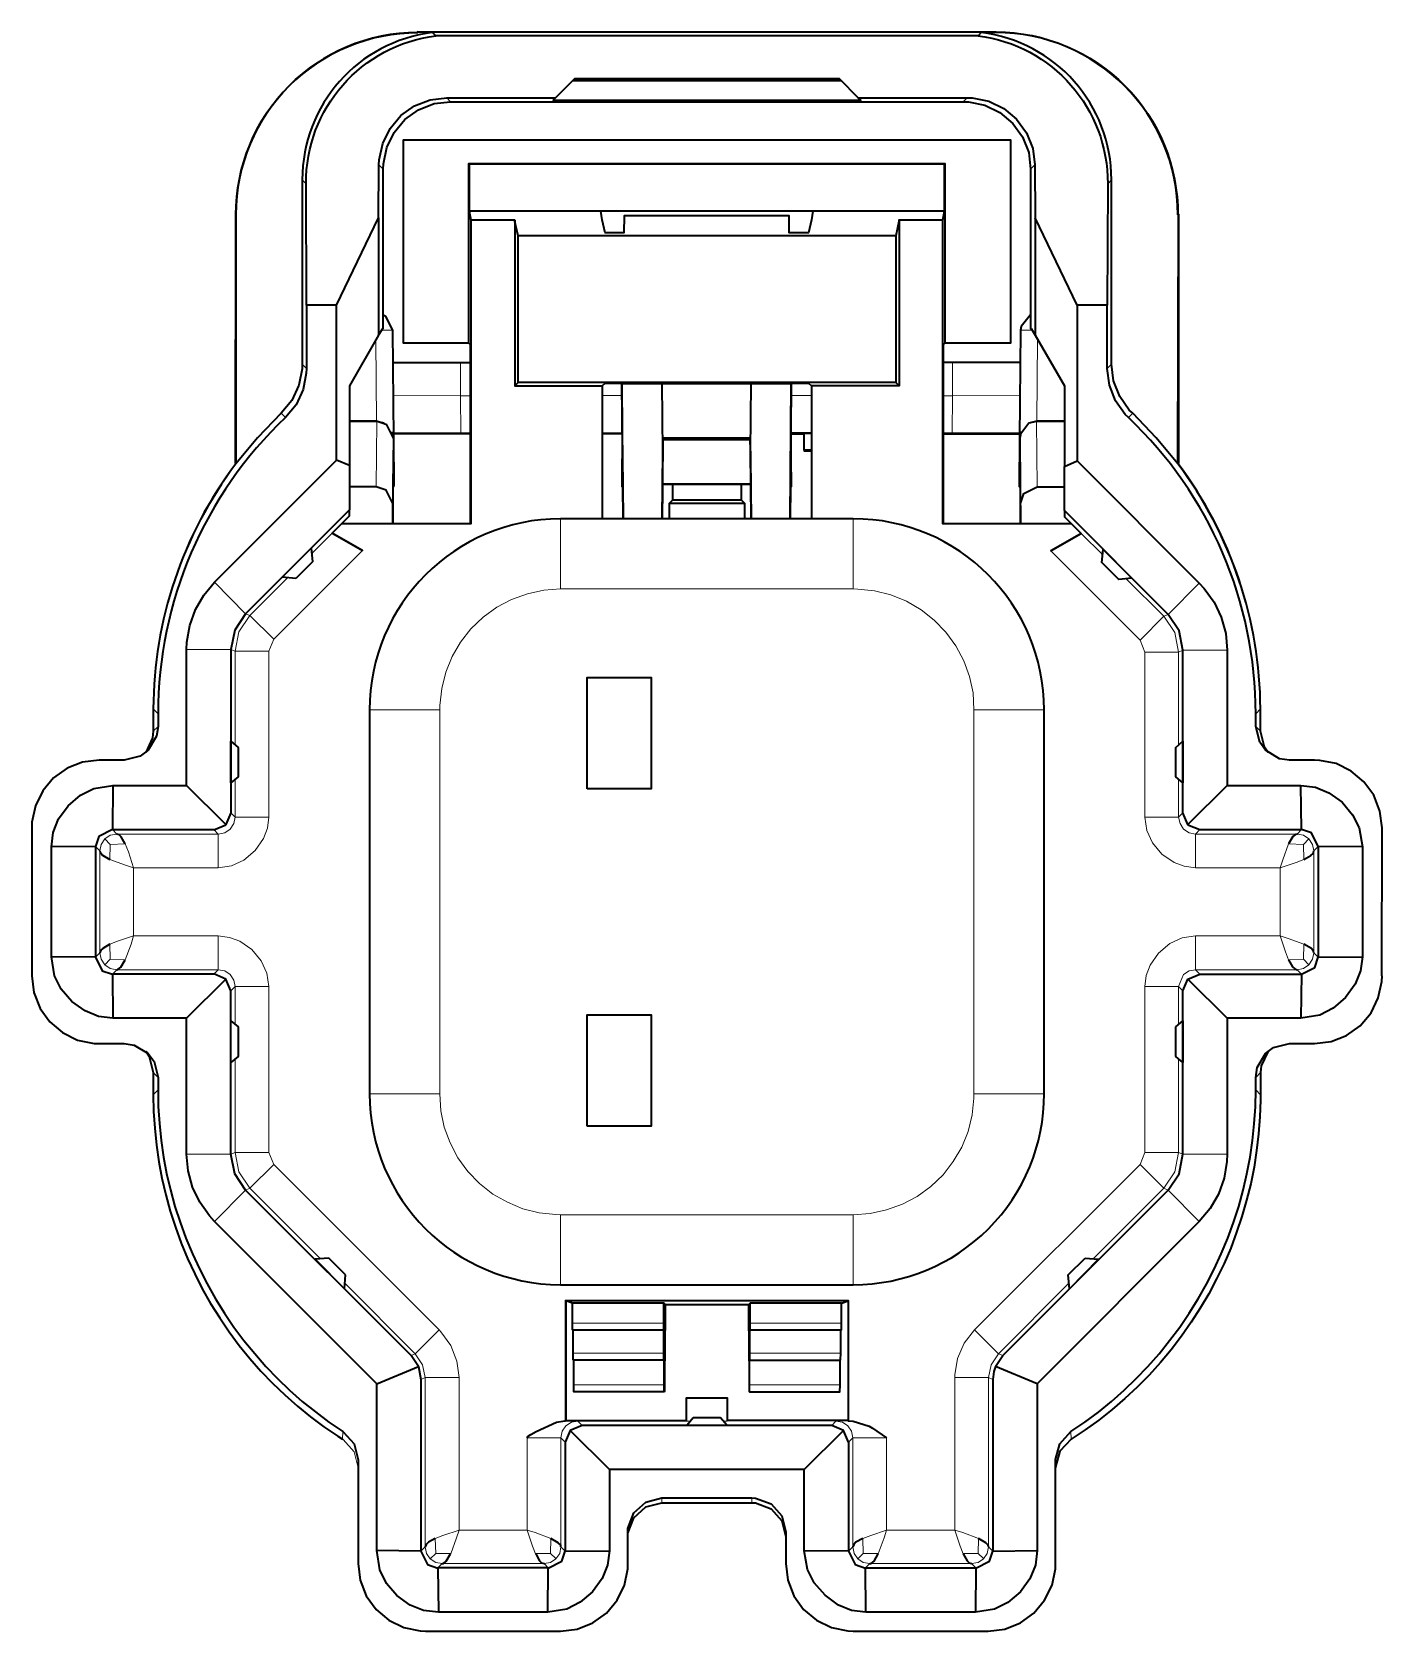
# Model space of a CAD drawing. Header units: millimetres. Extents: x 0 to 174, y 0 to 33.
# Drawn here: x 32.162 to 32.95, y 3.799 to 4.732 of the extents above; entities that cross this region are included whole.
import ezdxf

# ---------------------------------------------------------------- set-up
doc = ezdxf.new("R2010")
doc.units = ezdxf.units.MM
doc.layers.add('PDF2_형상', color=157, linetype='Continuous', true_color=0x405f80)

msp = doc.modelspace()

# ---------------------------------------------------------------- linework, layer by layer
at = {"layer": 'PDF2_형상', "color": 7, "lineweight": 35}
for points in [[(32.39542, 4.73194, 0.378762), (32.31931, 4.64597), (32.31931, 4.53833), (32.31917, 4.53569), (32.31736, 4.52611), (32.3132, 4.51722), (32.30695, 4.50972), (32.2932, 4.49542), (32.28055, 4.48014), (32.28028, 4.48042), (32.28055, 4.62556), (32.28055, 4.48014, 0.162138), (32.23236, 4.33722), (32.23236, 4.32417), (32.23194, 4.32042), (32.22792, 4.31181)], [(32.83042, 4.62556, 0.413662), (32.72417, 4.73194), (32.71556, 4.73194), (32.71375, 4.73), (32.39736, 4.73), (32.39542, 4.73194), (32.38653, 4.73222), (32.72444, 4.73222, -0.414531), (32.83042, 4.62556)], [(32.88306, 4.31181), (32.88097, 4.315), (32.87861, 4.32417), (32.87861, 4.33722, 0.161588), (32.83042, 4.48014), (32.8307, 4.62597), (32.8307, 4.48042), (32.83042, 4.48014), (32.81778, 4.49542), (32.80403, 4.50972), (32.80208, 4.51153), (32.79653, 4.51944), (32.79292, 4.52861), (32.79167, 4.53833), (32.79167, 4.64597, 0.378335), (32.71556, 4.73194)], [(32.3218, 4.57278), (32.32153, 4.64361, -0.380738), (32.39736, 4.73)], [(32.71375, 4.73, -0.380145), (32.78945, 4.64361), (32.78917, 4.57278)], [(32.83625, 4.26958), (32.84319, 4.26681), (32.9025, 4.26681), (32.90222, 4.2925), (32.9107, 4.29153), (32.91847, 4.28833), (32.92625, 4.28278), (32.93236, 4.27542), (32.93625, 4.26778), (32.9382, 4.25667), (32.9382, 4.19264), (32.93708, 4.18431), (32.93389, 4.17653), (32.9282, 4.16889), (32.92097, 4.16264), (32.91319, 4.15861), (32.90222, 4.15681), (32.85917, 4.15681), (32.85917, 4.07736), (32.85903, 4.07306), (32.85736, 4.06347), (32.85417, 4.05417), (32.84917, 4.04569), (32.84292, 4.03819), (32.7482, 3.94347), (32.7482, 3.84611), (32.74722, 3.83764), (32.74403, 3.82958), (32.73847, 3.82194), (32.73125, 3.81583), (32.72347, 3.81194), (32.71222, 3.81014), (32.64833, 3.81014), (32.64, 3.81111), (32.63222, 3.81431), (32.62444, 3.82), (32.61819, 3.82722), (32.61431, 3.835), (32.61236, 3.84597), (32.61236, 3.89347), (32.49861, 3.89347), (32.49861, 3.84597), (32.4975, 3.83764), (32.49431, 3.82972), (32.48875, 3.82208), (32.48153, 3.81597), (32.47375, 3.81194), (32.46264, 3.81014), (32.39875, 3.81014), (32.39014, 3.81111), (32.38222, 3.81431), (32.37458, 3.81986), (32.36847, 3.82694), (32.36458, 3.83486), (32.36278, 3.84611), (32.36278, 3.94347), (32.26806, 4.03819), (32.26514, 4.04139), (32.25944, 4.04931), (32.25528, 4.05819), (32.25264, 4.06764), (32.2518, 4.07736), (32.2518, 4.15681), (32.20875, 4.15681), (32.20028, 4.15778), (32.1925, 4.16097), (32.18472, 4.16653), (32.17861, 4.17375), (32.17472, 4.18153), (32.17292, 4.19264), (32.17292, 4.25667), (32.17389, 4.26514), (32.17708, 4.27306), (32.18264, 4.28069), (32.18986, 4.28681), (32.19764, 4.29069), (32.20875, 4.2925), (32.2518, 4.2925), (32.2518, 4.37194), (32.25194, 4.37611), (32.25361, 4.38583), (32.25694, 4.39514), (32.26181, 4.40361), (32.26806, 4.41111), (32.3393, 4.48236), (32.3393, 4.57278), (32.3218, 4.57278), (32.3218, 4.53583), (32.32167, 4.53319), (32.31986, 4.52361), (32.31569, 4.51472), (32.30944, 4.50722, 0.205652), (32.23514, 4.33431), (32.23514, 4.32694), (32.23431, 4.32125), (32.22944, 4.31306), (32.22472, 4.30958), (32.21542, 4.30736), (32.20083, 4.30736), (32.19111, 4.30611), (32.18208, 4.30264), (32.17417, 4.29694), (32.16778, 4.28944), (32.16361, 4.28069), (32.16153, 4.27111), (32.16153, 4.26792), (32.16153, 4.18139), (32.16264, 4.17167), (32.16625, 4.1625), (32.17194, 4.15458), (32.17944, 4.14833), (32.1882, 4.14403), (32.19778, 4.14208), (32.20083, 4.14194), (32.21542, 4.14194), (32.22125, 4.14111), (32.22944, 4.13625), (32.23292, 4.13153), (32.23514, 4.12222), (32.23514, 4.11486)], [(32.94945, 4.18139), (32.94958, 4.26792), (32.94833, 4.27764), (32.94472, 4.28681), (32.93903, 4.29472), (32.93153, 4.30097), (32.92278, 4.30528), (32.91319, 4.30722), (32.91014, 4.30736), (32.89556, 4.30736), (32.88972, 4.30819), (32.88153, 4.31306), (32.87819, 4.31778), (32.87583, 4.32694), (32.87583, 4.33431, 0.206299), (32.80153, 4.50722), (32.79958, 4.50903), (32.79403, 4.51708), (32.79042, 4.52611), (32.78917, 4.53583), (32.78917, 4.57278), (32.77167, 4.57278), (32.77167, 4.48194), (32.84292, 4.41069), (32.84583, 4.4075), (32.85153, 4.39958), (32.8557, 4.39069), (32.85833, 4.38125), (32.85917, 4.37153), (32.85917, 4.2925), (32.90222, 4.2925)]]:
    msp.add_lwpolyline(points, format="xyb", dxfattribs=at)
for points in [[(32.38681, 4.73194, 0.413543), (32.28055, 4.62556, -0.414531)], [(32.75236, 4.33667, 0.41381), (32.64097, 4.44819), (32.47, 4.44819, 0.413819), (32.35861, 4.33667), (32.35861, 4.11264, 0.413807), (32.47, 4.00125), (32.64097, 4.00125, 0.414973), (32.75236, 4.11264)]]:
    msp.add_lwpolyline(points, format="xyb", close=True, dxfattribs=at)
at = {"layer": 'PDF2_형상', "color": 7, "lineweight": 13}
for points in [[(32.38681, 4.73194), (32.38653, 4.73222)], [(32.72444, 4.73222), (32.72417, 4.73194)], [(32.40583, 4.69153), (32.40361, 4.69389)], [(32.70736, 4.69389), (32.70514, 4.69153)], [(32.36653, 4.65222), (32.36403, 4.65472)], [(32.74694, 4.65472), (32.74445, 4.65222)], [(32.32153, 4.64361), (32.31931, 4.64597)], [(32.78945, 4.64361), (32.79167, 4.64597)], [(32.28055, 4.62556), (32.28028, 4.62597)], [(32.8307, 4.62597), (32.83042, 4.62556)], [(32.37194, 4.55819), (32.37167, 4.55819), (32.37028, 4.55819), (32.3657, 4.55819)], [(32.74528, 4.55819), (32.74056, 4.55819), (32.73917, 4.55819), (32.73861, 4.55819)], [(32.36222, 4.55236), (32.36264, 4.50514)], [(32.74847, 4.55292), (32.74806, 4.50514)], [(32.3218, 4.53583), (32.31931, 4.53833)], [(32.4175, 4.52), (32.41167, 4.52), (32.41167, 4.53944)], [(32.69347, 4.52), (32.69889, 4.52), (32.69889, 4.53944)], [(32.79167, 4.53833), (32.78917, 4.53583)], [(32.41194, 4.49819), (32.41167, 4.52), (32.37236, 4.52014)], [(32.49445, 4.52014), (32.50597, 4.52014)], [(32.61653, 4.52014), (32.60472, 4.52014)], [(32.73833, 4.52014), (32.69889, 4.52), (32.69875, 4.49819)], [(32.30944, 4.50722), (32.30695, 4.50972)], [(32.80403, 4.50972), (32.80153, 4.50722)], [(32.36278, 4.505), (32.36236, 4.46681)], [(32.74792, 4.505), (32.7482, 4.46681)], [(32.3725, 4.49528), (32.37222, 4.45708)], [(32.73819, 4.49528), (32.73847, 4.45708)], [(32.47, 4.44819), (32.47, 4.40722)], [(32.64097, 4.44819), (32.64097, 4.40722)], [(32.32486, 4.42792), (32.33667, 4.43972)], [(32.78653, 4.42708), (32.77403, 4.43958)], [(32.35444, 4.42958), (32.30264, 4.37792), (32.29986, 4.37097), (32.29986, 4.27403), (32.29903, 4.26764), (32.29667, 4.26153), (32.29181, 4.25458), (32.28528, 4.24903), (32.27806, 4.24569), (32.27028, 4.24458), (32.22083, 4.24458), (32.22083, 4.20472), (32.27028, 4.20472), (32.2768, 4.20389), (32.28278, 4.20167), (32.28986, 4.19681), (32.29528, 4.19014), (32.29861, 4.18306), (32.29986, 4.17528), (32.29986, 4.07833), (32.30264, 4.07139), (32.39931, 3.97486), (32.40028, 3.97375), (32.40597, 3.96583), (32.40958, 3.95667), (32.41083, 3.94708), (32.41083, 3.85806), (32.45055, 3.85806), (32.45055, 3.91194), (32.46042, 3.91194), (32.47028, 3.91194), (32.47028, 3.84833)], [(32.75625, 4.42944), (32.80833, 4.37736), (32.81111, 4.37042), (32.81111, 4.27403), (32.81236, 4.26625), (32.81569, 4.25903), (32.82111, 4.2525), (32.82819, 4.24764), (32.83417, 4.24542), (32.84069, 4.24458), (32.89014, 4.24458), (32.89014, 4.20472), (32.84069, 4.20472), (32.83292, 4.20361), (32.82569, 4.20028), (32.81917, 4.19472), (32.8143, 4.18778), (32.81194, 4.18167), (32.81111, 4.17528), (32.81111, 4.07833), (32.80833, 4.07139), (32.71167, 3.97486), (32.7057, 3.96708), (32.70181, 3.95819), (32.70028, 3.94861), (32.70014, 3.94708), (32.70014, 3.85806), (32.66042, 3.85806), (32.66042, 3.91194), (32.65056, 3.91194), (32.64069, 3.91194), (32.64069, 3.84833), (32.63819, 3.84569)], [(32.26806, 4.41111), (32.28625, 4.39278), (32.28875, 4.39181), (32.3107, 4.41375)], [(32.80833, 4.37736), (32.82222, 4.39139), (32.80028, 4.41319)], [(32.84292, 4.41069), (32.82472, 4.39236), (32.82222, 4.39139), (32.82861, 4.38181), (32.83083, 4.37042), (32.81111, 4.37042)], [(32.30264, 4.37792), (32.28875, 4.39181), (32.28236, 4.38222), (32.28014, 4.37097), (32.27764, 4.37194), (32.2518, 4.37194)], [(32.29986, 4.37097), (32.28014, 4.37097), (32.28014, 4.31625)], [(32.83083, 4.31625), (32.83083, 4.37042), (32.83333, 4.37153), (32.85917, 4.37153)], [(32.23514, 4.33431), (32.23236, 4.33722), (32.23236, 4.32417)], [(32.35861, 4.33667), (32.39958, 4.33667)], [(32.75236, 4.33667), (32.71139, 4.33667)], [(32.87583, 4.33431), (32.87861, 4.33722), (32.87861, 4.32417), (32.87583, 4.32694)], [(32.22792, 4.31181), (32.23194, 4.32042), (32.23236, 4.32417), (32.23514, 4.32694)], [(32.87861, 4.32417), (32.88097, 4.315), (32.88306, 4.31181)], [(32.28014, 4.29611), (32.28014, 4.27403), (32.27764, 4.27667)], [(32.83083, 4.29611), (32.83083, 4.27403), (32.81111, 4.27403)], [(32.29986, 4.27403), (32.28014, 4.27403), (32.27945, 4.27028), (32.27722, 4.26708), (32.27403, 4.265), (32.27028, 4.26417), (32.26778, 4.26681)], [(32.84069, 4.24458), (32.84069, 4.26417), (32.83694, 4.265), (32.83375, 4.26708), (32.83167, 4.27028), (32.83083, 4.27403), (32.83333, 4.27667)], [(32.21097, 4.26417), (32.20722, 4.26347), (32.20403, 4.26139), (32.20194, 4.25819), (32.20111, 4.25444), (32.19861, 4.25694)], [(32.27028, 4.24458), (32.27028, 4.26417), (32.21097, 4.26417), (32.20847, 4.26681)], [(32.9, 4.26417), (32.84069, 4.26417), (32.84319, 4.26681)], [(32.91236, 4.25694), (32.90986, 4.25444), (32.90903, 4.25819), (32.90695, 4.26139), (32.90375, 4.26347), (32.9, 4.26417), (32.9025, 4.26681)], [(32.20403, 4.26139), (32.20722, 4.25819), (32.20694, 4.24944), (32.21611, 4.24597), (32.22083, 4.24458), (32.21778, 4.25389), (32.21597, 4.25847), (32.20722, 4.25819)], [(32.90695, 4.26139), (32.90375, 4.25819), (32.895, 4.25847), (32.89167, 4.24917), (32.89014, 4.24458), (32.89944, 4.24764), (32.90403, 4.24944), (32.90375, 4.25819)], [(32.19861, 4.19236), (32.20111, 4.19486), (32.20111, 4.25444)], [(32.90986, 4.25444), (32.90986, 4.19486)], [(32.20403, 4.18792), (32.20722, 4.19111), (32.21597, 4.19083), (32.21945, 4.2), (32.22083, 4.20472), (32.21153, 4.20167), (32.20694, 4.19986), (32.20722, 4.19111)], [(32.27764, 4.17264), (32.28014, 4.17528), (32.27945, 4.17903), (32.27722, 4.18222), (32.27403, 4.18431), (32.27028, 4.185), (32.27028, 4.20472)], [(32.9025, 4.1825), (32.9, 4.185), (32.84069, 4.185), (32.84069, 4.20472)], [(32.90695, 4.18792), (32.90375, 4.19111), (32.90403, 4.19986), (32.89486, 4.20333), (32.89014, 4.20472), (32.8932, 4.19542), (32.895, 4.19083), (32.90375, 4.19111)], [(32.20847, 4.1825), (32.21097, 4.185), (32.20722, 4.18583), (32.20403, 4.18792), (32.20194, 4.19111), (32.20111, 4.19486)], [(32.91236, 4.19236), (32.90986, 4.19486), (32.90903, 4.19111), (32.90695, 4.18792), (32.90375, 4.18583), (32.9, 4.185)], [(32.26778, 4.1825), (32.27028, 4.185), (32.21097, 4.185)], [(32.84319, 4.1825), (32.84069, 4.185), (32.83694, 4.18431), (32.83375, 4.18222), (32.83083, 4.17528), (32.81111, 4.17528)], [(32.28014, 4.15319), (32.28014, 4.17528), (32.29986, 4.17528)], [(32.83333, 4.17264), (32.83083, 4.17528), (32.83083, 4.15319)], [(32.23236, 4.12514), (32.23, 4.13431), (32.22792, 4.1375)], [(32.76792, 3.91556), (32.7682, 3.91111), (32.77639, 3.91653), (32.78431, 3.92222), (32.79208, 3.92833), (32.79945, 3.93486), (32.80667, 3.94153), (32.81361, 3.94847), (32.82028, 3.95583), (32.82653, 3.96333), (32.8325, 3.97125), (32.8382, 3.97931), (32.84347, 3.9875), (32.84847, 3.99597), (32.85305, 4.00472), (32.85736, 4.01361), (32.86125, 4.02264), (32.86472, 4.03181), (32.86778, 4.04111), (32.87055, 4.05056), (32.87292, 4.06014), (32.87486, 4.06986), (32.87639, 4.07958), (32.8775, 4.08931), (32.87833, 4.09917), (32.87861, 4.10889), (32.87861, 4.11208), (32.87861, 4.12514), (32.87903, 4.12889), (32.88306, 4.1375)], [(32.23514, 4.12222), (32.23236, 4.12514), (32.23236, 4.11208)], [(32.28014, 4.13292), (32.28014, 4.07833), (32.27764, 4.07736), (32.2518, 4.07736)], [(32.83083, 4.13292), (32.83083, 4.07833), (32.81111, 4.07833)], [(32.87861, 4.12514), (32.87583, 4.12222)], [(32.23514, 4.11486), (32.23236, 4.11208), (32.2325, 4.10222), (32.23319, 4.0925), (32.23417, 4.08264), (32.23556, 4.07292), (32.23736, 4.06333), (32.23958, 4.05361), (32.24222, 4.04417), (32.24528, 4.03486), (32.24861, 4.02556), (32.25236, 4.01653), (32.25653, 4.0075), (32.26097, 3.99875), (32.26583, 3.99028), (32.27111, 3.98194), (32.27667, 3.97375), (32.2825, 3.96583), (32.28875, 3.95819), (32.29528, 3.95083), (32.30208, 3.94375), (32.30917, 3.93694), (32.31653, 3.93042), (32.32417, 3.92417), (32.33208, 3.91833), (32.34014, 3.91278), (32.34278, 3.91111)], [(32.87583, 4.11486), (32.87861, 4.11208)], [(32.35861, 4.11264), (32.39958, 4.11264)], [(32.75236, 4.11264), (32.71139, 4.11264)], [(32.29986, 4.07833), (32.28014, 4.07833), (32.28236, 4.06708), (32.28875, 4.0575), (32.28625, 4.05639), (32.26806, 4.03819)], [(32.85917, 4.07736), (32.83333, 4.07736), (32.83083, 4.07833), (32.82861, 4.06708), (32.82222, 4.0575), (32.80833, 4.07139)], [(32.30264, 4.07139), (32.28875, 4.0575), (32.33, 4.01639)], [(32.84292, 4.03819), (32.82472, 4.05639), (32.82222, 4.0575), (32.78097, 4.01639)], [(32.47, 4.00125), (32.47, 4.04208)], [(32.64097, 4.00125), (32.64097, 4.04208)], [(32.38278, 3.95986), (32.38528, 3.96097), (32.34417, 4.00208)], [(32.71167, 3.97486), (32.72569, 3.96097), (32.76681, 4.00208)], [(32.38861, 3.94597), (32.39111, 3.94708), (32.38958, 3.95458), (32.38528, 3.96097), (32.39931, 3.97486)], [(32.47695, 3.97889), (32.53028, 3.97889)], [(32.47695, 3.975), (32.53028, 3.975)], [(32.5807, 3.97889), (32.63403, 3.97889)], [(32.5807, 3.975), (32.63403, 3.975)], [(32.47736, 3.96125), (32.53042, 3.96125)], [(32.4775, 3.95736), (32.53042, 3.95736)], [(32.58056, 3.96125), (32.63361, 3.96125)], [(32.58056, 3.95736), (32.63347, 3.95736)], [(32.72819, 3.95986), (32.72569, 3.96097), (32.72139, 3.95458), (32.71986, 3.94708), (32.70014, 3.94708)], [(32.41083, 3.94708), (32.39111, 3.94708), (32.39111, 3.84833), (32.38861, 3.84569)], [(32.72236, 3.94597), (32.71986, 3.94708), (32.71986, 3.84833)], [(32.47778, 3.94278), (32.53055, 3.94278)], [(32.58042, 3.94278), (32.6332, 3.94278)], [(32.48014, 3.92167), (32.47639, 3.92097), (32.4732, 3.91889), (32.47097, 3.91569), (32.47028, 3.91194), (32.47278, 3.90931)], [(32.4725, 3.92181), (32.48014, 3.92167), (32.48264, 3.91917)], [(32.54597, 3.92167), (32.54361, 3.92167)], [(32.565, 3.92167), (32.56736, 3.92167)], [(32.63847, 3.92181), (32.63083, 3.92167), (32.62833, 3.91917)], [(32.63083, 3.92167), (32.63458, 3.92097), (32.63778, 3.91889), (32.64, 3.91569), (32.64069, 3.91194), (32.63819, 3.90931)], [(32.35195, 3.89444), (32.34958, 3.90375), (32.34319, 3.91083), (32.34278, 3.91111), (32.34305, 3.91556)], [(32.7682, 3.91111), (32.76153, 3.90417), (32.75903, 3.895), (32.75903, 3.89444)], [(32.52917, 3.87681), (32.52917, 3.87389)], [(32.5818, 3.87681), (32.5818, 3.87389), (32.5707, 3.87389), (32.54028, 3.87389)], [(32.40597, 3.84417), (32.40931, 3.85347), (32.41083, 3.85806), (32.40139, 3.855), (32.39695, 3.85319), (32.39722, 3.84444), (32.39403, 3.84125)], [(32.46417, 3.84444), (32.46444, 3.85319), (32.45528, 3.85667), (32.45055, 3.85806), (32.45375, 3.84875), (32.45542, 3.84417)], [(32.65555, 3.84417), (32.65889, 3.85347), (32.66042, 3.85806), (32.65111, 3.855), (32.64653, 3.85319), (32.64681, 3.84444), (32.64361, 3.84125)], [(32.70514, 3.84431), (32.71375, 3.84444), (32.71403, 3.85319), (32.70486, 3.85667), (32.70014, 3.85806), (32.70333, 3.84875), (32.70514, 3.84417)], [(32.39111, 3.84833), (32.39181, 3.84444), (32.39403, 3.84125), (32.39722, 3.83917), (32.40097, 3.83847), (32.39847, 3.83597)], [(32.39722, 3.84444), (32.40583, 3.84431)], [(32.45556, 3.84431), (32.46417, 3.84444), (32.46736, 3.84139)], [(32.47278, 3.84569), (32.47028, 3.84833), (32.46958, 3.84444), (32.46736, 3.84125), (32.46417, 3.83917), (32.46042, 3.83847)], [(32.64069, 3.84833), (32.64153, 3.84444), (32.64361, 3.84125), (32.64681, 3.83917), (32.65056, 3.83847), (32.64805, 3.83597)], [(32.64681, 3.84444), (32.65542, 3.84431)], [(32.72236, 3.84569), (32.71986, 3.84833), (32.71917, 3.84444), (32.71695, 3.84125), (32.71375, 3.83917), (32.71, 3.83847)], [(32.71389, 3.84444), (32.71695, 3.84139)], [(32.46292, 3.83597), (32.46042, 3.83847), (32.40097, 3.83847)], [(32.7125, 3.83597), (32.71, 3.83847), (32.65056, 3.83847)]]:
    msp.add_lwpolyline(points, dxfattribs=at)
at = {"layer": 'PDF2_형상', "color": 7, "lineweight": 35}
for points in [[(32.3393, 4.57278), (32.36389, 4.62375), (32.36403, 4.65472), (32.36417, 4.65764), (32.36625, 4.66722), (32.37055, 4.67597), (32.3768, 4.68347), (32.38472, 4.68917), (32.39389, 4.69264), (32.40361, 4.69389), (32.46708, 4.69389), (32.47833, 4.705), (32.63264, 4.705), (32.64389, 4.69389), (32.70736, 4.69389), (32.71042, 4.69375), (32.72, 4.69181), (32.72889, 4.68764), (32.73625, 4.68139), (32.74208, 4.67347), (32.74569, 4.66431), (32.74694, 4.65472), (32.74708, 4.62375)], [(32.63403, 4.70375), (32.47695, 4.70375)], [(32.46708, 4.69389), (32.46569, 4.69236), (32.64528, 4.69236), (32.64389, 4.69389)], [(32.36389, 4.55528), (32.36625, 4.55917), (32.36653, 4.55917), (32.36653, 4.65222), (32.36667, 4.65528), (32.36861, 4.66486), (32.37292, 4.67361), (32.37917, 4.68111), (32.38708, 4.68681), (32.39625, 4.69042), (32.40583, 4.69153), (32.70514, 4.69153), (32.70819, 4.69153), (32.71778, 4.68944), (32.72653, 4.68528), (32.73403, 4.67889), (32.73972, 4.67097), (32.74333, 4.66194), (32.74445, 4.65222), (32.74445, 4.55917), (32.74472, 4.55917), (32.74708, 4.55528), (32.76417, 4.52569), (32.76417, 4.47875)], [(32.41653, 4.55069), (32.37833, 4.55069), (32.37833, 4.66931), (32.73264, 4.66931), (32.73264, 4.55069), (32.69444, 4.55069)], [(32.4175, 4.445), (32.4175, 4.54972), (32.41653, 4.55069), (32.41653, 4.65556), (32.41681, 4.65514), (32.41681, 4.62764), (32.41778, 4.62236)], [(32.41653, 4.65556), (32.69444, 4.65556)], [(32.69417, 4.65514), (32.41681, 4.65514)], [(32.69319, 4.6225), (32.69417, 4.62764), (32.69417, 4.65514), (32.69444, 4.65556), (32.69444, 4.55069), (32.69347, 4.54972), (32.69347, 4.445)], [(32.44528, 4.52764), (32.44528, 4.61319), (32.44319, 4.6225), (32.44333, 4.62236), (32.41778, 4.62236), (32.41778, 4.44514), (32.34222, 4.44514), (32.33681, 4.43972), (32.35444, 4.42958), (32.33667, 4.43972), (32.33681, 4.43972)], [(32.36389, 4.62375), (32.36389, 4.55528), (32.34681, 4.52569), (32.34681, 4.47917), (32.3393, 4.48236)], [(32.69417, 4.62764), (32.61736, 4.62764), (32.61653, 4.62264), (32.61486, 4.615), (32.60361, 4.615), (32.60347, 4.625), (32.50722, 4.625), (32.50708, 4.615), (32.49611, 4.615), (32.49445, 4.62264), (32.49361, 4.62764), (32.41681, 4.62764)], [(32.44333, 4.62236), (32.44333, 4.52569), (32.49445, 4.52569), (32.49445, 4.44819)], [(32.61736, 4.62764), (32.49361, 4.62764)], [(32.77389, 4.43958), (32.77403, 4.43958), (32.75625, 4.42944), (32.77389, 4.43958), (32.76833, 4.44514), (32.69319, 4.44514), (32.69319, 4.6225), (32.66764, 4.6225), (32.66764, 4.52569), (32.61653, 4.52569), (32.61653, 4.44819)], [(32.66764, 4.6225), (32.66778, 4.62264), (32.66569, 4.61319), (32.66569, 4.52764)], [(32.77167, 4.57278), (32.74708, 4.62375), (32.74708, 4.55528)], [(32.66569, 4.61319), (32.44528, 4.61319)], [(32.37208, 4.55819), (32.36806, 4.56611), (32.36653, 4.56694)], [(32.74445, 4.56708), (32.73889, 4.56028), (32.73861, 4.55819), (32.73805, 4.49514), (32.73778, 4.4675)], [(32.37194, 4.55819), (32.3725, 4.49514), (32.37278, 4.4675)], [(32.37222, 4.53944), (32.41167, 4.53944), (32.4175, 4.53944)], [(32.73847, 4.53944), (32.69889, 4.53944), (32.69347, 4.53944)], [(32.66764, 4.52569), (32.66569, 4.52764), (32.44528, 4.52764), (32.44333, 4.52569)], [(32.49445, 4.52569), (32.49611, 4.52736), (32.50583, 4.52736), (32.50611, 4.49903), (32.50639, 4.4675), (32.50639, 4.46708)], [(32.50611, 4.49903), (32.50583, 4.4675), (32.50583, 4.46708), (32.50639, 4.46708), (32.50653, 4.44819), (32.50583, 4.52736), (32.50583, 4.52708), (32.60472, 4.52708), (32.60472, 4.52736), (32.60458, 4.49903), (32.60431, 4.4675), (32.60431, 4.46708), (32.60417, 4.44819)], [(32.52972, 4.48736), (32.52945, 4.52708)], [(32.58097, 4.48736), (32.58125, 4.52708)], [(32.60403, 4.44819), (32.60472, 4.52736), (32.61486, 4.52736), (32.61653, 4.52569)], [(32.3725, 4.49514), (32.36861, 4.50306), (32.36264, 4.50514), (32.34681, 4.50514)], [(32.36708, 4.50403), (32.36278, 4.505), (32.34681, 4.505)], [(32.37167, 4.49917), (32.3725, 4.49528), (32.37222, 4.4675), (32.37222, 4.46708), (32.37278, 4.46708), (32.37278, 4.4675), (32.37222, 4.4675)], [(32.3725, 4.49833), (32.38236, 4.49819), (32.39222, 4.49819), (32.40208, 4.49819), (32.41194, 4.49819), (32.4175, 4.49819)], [(32.4175, 4.49764), (32.3725, 4.49764)], [(32.49445, 4.49819), (32.50611, 4.49833)], [(32.50611, 4.49764), (32.49445, 4.49764)], [(32.60431, 4.46708), (32.60486, 4.46708), (32.60486, 4.4675), (32.60458, 4.49903)], [(32.61653, 4.49819), (32.60458, 4.49833)], [(32.60458, 4.49764), (32.61236, 4.49764)], [(32.61653, 4.48819), (32.61236, 4.48819), (32.61653, 4.48819), (32.61236, 4.48819), (32.61236, 4.49806), (32.61653, 4.49806)], [(32.69347, 4.49819), (32.69875, 4.49819), (32.70861, 4.49819), (32.71847, 4.49819), (32.72833, 4.49819), (32.73805, 4.49833)], [(32.69347, 4.49764), (32.73805, 4.49764)], [(32.76417, 4.505), (32.74792, 4.505), (32.74347, 4.50403), (32.73819, 4.49694), (32.73805, 4.49514)], [(32.73889, 4.49917), (32.73819, 4.49528), (32.73833, 4.4675), (32.73833, 4.46708), (32.73861, 4.44514), (32.73847, 4.45708), (32.74042, 4.46292), (32.7482, 4.46681), (32.76417, 4.46681)], [(32.76417, 4.50514), (32.74806, 4.50514), (32.74347, 4.50403)], [(32.58083, 4.49528), (32.52986, 4.49528)], [(32.58083, 4.49431), (32.52986, 4.49431)], [(32.61236, 4.48806), (32.61653, 4.48806)], [(32.34681, 4.47917), (32.34681, 4.45347), (32.28625, 4.39278), (32.27986, 4.38319), (32.27764, 4.37194), (32.27764, 4.27667), (32.27472, 4.26972), (32.2518, 4.2925)], [(32.76417, 4.45292), (32.76417, 4.47875), (32.77167, 4.48194)], [(32.37222, 4.46708), (32.37208, 4.44514), (32.37222, 4.45708), (32.36819, 4.46486), (32.36236, 4.46681), (32.34681, 4.46681)], [(32.50583, 4.4675), (32.50639, 4.4675)], [(32.52958, 4.46847), (32.58111, 4.46847)], [(32.5357, 4.46819), (32.52958, 4.46819)], [(32.53361, 4.44819), (32.53361, 4.45722), (32.53556, 4.45917), (32.53556, 4.46833), (32.57542, 4.46833), (32.57542, 4.45917), (32.57736, 4.45722), (32.57736, 4.44819)], [(32.58111, 4.46819), (32.57528, 4.46819)], [(32.60486, 4.4675), (32.60431, 4.4675)], [(32.73833, 4.4675), (32.73778, 4.4675), (32.73778, 4.46708), (32.73833, 4.46708)], [(32.34222, 4.44514), (32.34681, 4.44986), (32.34681, 4.45347)], [(32.53361, 4.45722), (32.57736, 4.45722)], [(32.53556, 4.45917), (32.57542, 4.45917)], [(32.85917, 4.2925), (32.83625, 4.26972), (32.83333, 4.27667), (32.83333, 4.32208), (32.83333, 4.37153), (32.83111, 4.38278), (32.82472, 4.39236), (32.76417, 4.45292), (32.76417, 4.44931), (32.76833, 4.44514)], [(32.34222, 4.44514), (32.34222, 4.44514)], [(32.76833, 4.44514), (32.76833, 4.44514)], [(32.20875, 4.2925), (32.20847, 4.26681), (32.26778, 4.26681)], [(32.20847, 4.26681), (32.20055, 4.26278), (32.19861, 4.25694), (32.17292, 4.25667)], [(32.21597, 4.25847), (32.21361, 4.2625), (32.2125, 4.26375), (32.21097, 4.26417)], [(32.26778, 4.26667), (32.27472, 4.26958)], [(32.9, 4.26417), (32.89917, 4.26403), (32.8975, 4.26278), (32.895, 4.25847)], [(32.93806, 4.25667), (32.91236, 4.25694), (32.90847, 4.26486), (32.9025, 4.26681)], [(32.19861, 4.25694), (32.19861, 4.19236), (32.17292, 4.19264)], [(32.91236, 4.25694), (32.91236, 4.19236)], [(32.20111, 4.25444), (32.20139, 4.25361), (32.20264, 4.25194), (32.20694, 4.24944)], [(32.90403, 4.24944), (32.90805, 4.25167), (32.90931, 4.25292), (32.90986, 4.25444)], [(32.20694, 4.19986), (32.20292, 4.1975), (32.20167, 4.19639), (32.20111, 4.19486)], [(32.90986, 4.19486), (32.90958, 4.19569), (32.90833, 4.19736), (32.90403, 4.19986)], [(32.19861, 4.19236), (32.2025, 4.18444), (32.20847, 4.1825), (32.20875, 4.15681)], [(32.21097, 4.185), (32.21181, 4.18528), (32.21347, 4.18653), (32.21597, 4.19083)], [(32.895, 4.19083), (32.89736, 4.18681), (32.89861, 4.18556), (32.9, 4.185)], [(32.9025, 4.1825), (32.91042, 4.18639), (32.91236, 4.19236), (32.93806, 4.19264)], [(32.26778, 4.1825), (32.20847, 4.1825)], [(32.2518, 4.15681), (32.27472, 4.17958), (32.26778, 4.18264)], [(32.83625, 4.17958), (32.84319, 4.1825), (32.9025, 4.1825), (32.90222, 4.15681)], [(32.87583, 4.11486), (32.87583, 4.12222), (32.87667, 4.12806), (32.88153, 4.13625), (32.88625, 4.13972), (32.89556, 4.14194), (32.91014, 4.14194), (32.91986, 4.14319), (32.92889, 4.14667), (32.9368, 4.15236), (32.94319, 4.15986), (32.94736, 4.16861), (32.94945, 4.17819), (32.94958, 4.18139)], [(32.36278, 3.94347), (32.38708, 3.95347), (32.38278, 3.95986), (32.28625, 4.05639), (32.27986, 4.06597), (32.27764, 4.07736), (32.27764, 4.17264), (32.27472, 4.17958)], [(32.72389, 3.95347), (32.72819, 3.95986), (32.82472, 4.05639), (32.83111, 4.06597), (32.83333, 4.07736), (32.83333, 4.17264), (32.83625, 4.17958), (32.85917, 4.15681)], [(32.22792, 4.1375), (32.23, 4.13431), (32.23236, 4.12514), (32.23236, 4.11208), (32.2325, 4.10236), (32.23319, 4.0925), (32.23417, 4.08264), (32.23556, 4.07292), (32.23736, 4.06333), (32.23958, 4.05375), (32.24222, 4.04417), (32.24528, 4.03486), (32.24861, 4.02556), (32.25236, 4.01653), (32.25653, 4.00764), (32.26097, 3.99889), (32.26583, 3.99028), (32.27111, 3.98194), (32.27667, 3.97375), (32.2825, 3.96583), (32.28875, 3.95819), (32.29514, 3.95083), (32.30194, 3.94375), (32.30917, 3.93694), (32.31653, 3.93042), (32.32417, 3.92417), (32.33194, 3.91833), (32.34014, 3.91278), (32.34278, 3.91111)], [(32.88306, 4.1375), (32.87903, 4.12889), (32.87861, 4.12514), (32.87861, 4.11208), (32.87861, 4.10889), (32.87833, 4.09917), (32.8775, 4.08931), (32.87639, 4.07958), (32.87486, 4.06986), (32.87292, 4.06014), (32.87055, 4.05056), (32.86778, 4.04111), (32.86472, 4.03181), (32.86125, 4.02264), (32.85736, 4.01361), (32.85305, 4.00472), (32.84847, 3.99597), (32.84347, 3.9875), (32.8382, 3.97931), (32.8325, 3.97125), (32.82653, 3.96333), (32.82028, 3.95583), (32.81361, 3.94847), (32.80667, 3.94153), (32.79945, 3.93486), (32.79208, 3.92833), (32.78431, 3.92222), (32.77639, 3.91653), (32.7682, 3.91111), (32.76153, 3.90417), (32.75903, 3.895), (32.75903, 3.89444)], [(32.23514, 4.115), (32.23528, 4.10514), (32.23597, 4.09528), (32.23695, 4.08542), (32.23833, 4.07569), (32.24014, 4.06611), (32.24236, 4.05653), (32.245, 4.04694), (32.24806, 4.03764), (32.25139, 4.02833), (32.25514, 4.01931), (32.2593, 4.01042), (32.26375, 4.00167), (32.26861, 3.99306), (32.27389, 3.98472), (32.27945, 3.97653), (32.28528, 3.96875), (32.29153, 3.96111), (32.29806, 3.95361), (32.30486, 3.94653), (32.31194, 3.93972), (32.31931, 3.93319), (32.32694, 3.92708), (32.33486, 3.92111), (32.34292, 3.91556), (32.34305, 3.91556), (32.34319, 3.91542), (32.34958, 3.90833), (32.35195, 3.89903), (32.35195, 3.83847), (32.35319, 3.82889), (32.35667, 3.81972), (32.36236, 3.81181), (32.36986, 3.80556), (32.37861, 3.80125), (32.38819, 3.79931), (32.39125, 3.79917), (32.47, 3.79917), (32.47972, 3.80028), (32.48889, 3.80389), (32.49681, 3.80958), (32.50306, 3.81708), (32.50736, 3.82583), (32.5093, 3.83542), (32.50944, 3.83847), (32.50944, 3.85708), (32.50944, 3.85903), (32.51278, 3.86806), (32.51986, 3.87444), (32.52917, 3.87681), (32.5818, 3.87681), (32.58389, 3.87667), (32.59292, 3.87347), (32.5993, 3.86639), (32.60153, 3.85708), (32.60153, 3.83847), (32.60278, 3.82889), (32.60625, 3.81972), (32.61195, 3.81181), (32.61945, 3.80556), (32.62819, 3.80125), (32.63778, 3.79931), (32.64097, 3.79917), (32.71972, 3.79917), (32.72931, 3.80028), (32.73847, 3.80389), (32.74639, 3.80958), (32.75264, 3.81708), (32.75694, 3.82583), (32.75889, 3.83542), (32.75903, 3.83847), (32.75903, 3.89903), (32.75903, 3.89931), (32.76153, 3.90847), (32.76792, 3.91556), (32.77611, 3.92111), (32.78403, 3.92694), (32.79167, 3.93319), (32.79903, 3.93972), (32.80611, 3.94653), (32.81292, 3.95361), (32.81944, 3.96097), (32.82555, 3.96861), (32.83153, 3.97653), (32.83708, 3.98458), (32.84222, 3.99292), (32.84708, 4.00153), (32.85167, 4.01028), (32.8557, 4.01917), (32.85958, 4.02833), (32.86292, 4.0375), (32.86597, 4.04694), (32.86847, 4.05639), (32.87069, 4.06597), (32.87264, 4.07569), (32.87403, 4.08542), (32.875, 4.09514), (32.8757, 4.105), (32.87583, 4.11486), (32.87583, 4.115)], [(32.53111, 3.98958), (32.53028, 3.99042), (32.47695, 3.99042), (32.4732, 3.99181), (32.47292, 3.99208), (32.63805, 3.99208)], [(32.47292, 3.99208), (32.47292, 3.92181)], [(32.4732, 3.99181), (32.4732, 3.93306), (32.4732, 3.92208)], [(32.53055, 3.93875), (32.47792, 3.93875), (32.47778, 3.94278), (32.47778, 3.95722), (32.4775, 3.95736), (32.47736, 3.96125), (32.47736, 3.97486), (32.47695, 3.975), (32.47695, 3.97889), (32.47695, 3.99042)], [(32.57986, 3.98958), (32.57986, 3.97458), (32.58, 3.97444), (32.58, 3.95694), (32.58014, 3.95667), (32.58014, 3.93917), (32.58042, 3.93875), (32.58042, 3.94278), (32.58042, 3.95722), (32.58056, 3.95736), (32.58056, 3.96125), (32.58056, 3.97486), (32.5807, 3.975), (32.5807, 3.97889), (32.5807, 3.99042), (32.57986, 3.98958), (32.53111, 3.98958), (32.53111, 3.97458), (32.53097, 3.97444), (32.53097, 3.95694), (32.53083, 3.95667), (32.53083, 3.93917), (32.53055, 3.93875), (32.53055, 3.94278), (32.53055, 3.95722), (32.53042, 3.95736), (32.53042, 3.96125), (32.53042, 3.97486), (32.53028, 3.975), (32.53028, 3.97889), (32.53028, 3.99042)], [(32.58042, 3.93875), (32.63306, 3.93875), (32.6332, 3.94278), (32.6332, 3.95722), (32.63347, 3.95736), (32.63361, 3.96125), (32.63361, 3.97486), (32.63403, 3.975), (32.63403, 3.97889), (32.63403, 3.99042), (32.63792, 3.99181), (32.63792, 3.93306), (32.63792, 3.92208), (32.63805, 3.92181), (32.63847, 3.92181), (32.64083, 3.92153), (32.65014, 3.91861), (32.65222, 3.9175), (32.66042, 3.91194)], [(32.63403, 3.99042), (32.5807, 3.99042)], [(32.63792, 3.99181), (32.63805, 3.99208), (32.63805, 3.92181)], [(32.47736, 3.97486), (32.53042, 3.97486)], [(32.58056, 3.97486), (32.63361, 3.97486)], [(32.53055, 3.95722), (32.47778, 3.95722)], [(32.58042, 3.95722), (32.6332, 3.95722)], [(32.38708, 3.95347), (32.38861, 3.94597), (32.38861, 3.84569), (32.36278, 3.84611)], [(32.72306, 3.95069), (32.72236, 3.94597), (32.72236, 3.84569)], [(32.7482, 3.94347), (32.72389, 3.95347), (32.72292, 3.95069)], [(32.54361, 3.92167), (32.54361, 3.93528), (32.56736, 3.93528), (32.56736, 3.92167)], [(32.45055, 3.91194), (32.45125, 3.91278), (32.45264, 3.91389), (32.45583, 3.91556), (32.46764, 3.92111), (32.4725, 3.92181), (32.47292, 3.92181), (32.47306, 3.92208), (32.54028, 3.92208), (32.54361, 3.92208)], [(32.61236, 3.89347), (32.63528, 3.91625), (32.62833, 3.91917), (32.48264, 3.91917), (32.47569, 3.91625)], [(32.63792, 3.92208), (32.5707, 3.92208), (32.56736, 3.92208)], [(32.49861, 3.89347), (32.47569, 3.91625), (32.47278, 3.90931), (32.47278, 3.84569)], [(32.63819, 3.90944), (32.63528, 3.91625)], [(32.63819, 3.90931), (32.63819, 3.84569), (32.61236, 3.84597)], [(32.50944, 3.85431), (32.50944, 3.85625), (32.51278, 3.86528), (32.51986, 3.87167), (32.52917, 3.87389), (32.54028, 3.87389), (32.5707, 3.87389), (32.5818, 3.87389), (32.58389, 3.87389), (32.59292, 3.87056), (32.5993, 3.86347), (32.60153, 3.85431)], [(32.38861, 3.84569), (32.3925, 3.83792), (32.39847, 3.83583)], [(32.39695, 3.85319), (32.39292, 3.85097), (32.39167, 3.84972), (32.39111, 3.84833)], [(32.46292, 3.83583), (32.47083, 3.83986), (32.47278, 3.84569), (32.49861, 3.84597)], [(32.47028, 3.84833), (32.47014, 3.84917), (32.46875, 3.85069), (32.46444, 3.85319)], [(32.63819, 3.84569), (32.64208, 3.83792), (32.64805, 3.83583)], [(32.64653, 3.85319), (32.6425, 3.85097), (32.64125, 3.84972), (32.64069, 3.84833)], [(32.7125, 3.83583), (32.72042, 3.83986), (32.72236, 3.84569), (32.7482, 3.84611)], [(32.71986, 3.84833), (32.71972, 3.84917), (32.71833, 3.85069), (32.71403, 3.85319)], [(32.46264, 3.81014), (32.46292, 3.83597), (32.39847, 3.83597), (32.39875, 3.81014)], [(32.40097, 3.83847), (32.4018, 3.83861), (32.40333, 3.84), (32.40583, 3.84417)], [(32.45556, 3.84417), (32.45778, 3.84014), (32.45903, 3.83903), (32.46042, 3.83847)], [(32.64833, 3.81014), (32.64805, 3.83597), (32.7125, 3.83597), (32.71236, 3.81014)], [(32.65056, 3.83847), (32.65139, 3.83861), (32.65306, 3.84), (32.65542, 3.84417)], [(32.70514, 3.84417), (32.70736, 3.84014), (32.70861, 3.83903), (32.71, 3.83847)]]:
    msp.add_lwpolyline(points, dxfattribs=at)
for points in [[(32.52958, 4.46556), (32.52945, 4.44819), (32.52972, 4.48736), (32.52986, 4.49528), (32.52986, 4.49431), (32.52958, 4.46847), (32.52958, 4.46819)], [(32.58111, 4.46819), (32.58111, 4.46556), (32.58125, 4.44819), (32.58097, 4.48736), (32.58083, 4.49528), (32.58083, 4.49431), (32.58111, 4.46847)], [(32.61653, 4.48806), (32.61236, 4.48806)], [(32.61653, 4.48792), (32.61236, 4.48792)], [(32.61653, 4.48792), (32.61236, 4.48792)], [(32.61653, 4.48778), (32.61236, 4.48778)], [(32.31556, 4.41333), (32.3075, 4.41403), (32.32458, 4.43111), (32.32528, 4.42306)], [(32.80347, 4.41347), (32.79597, 4.41278), (32.78611, 4.42264), (32.7868, 4.43028)], [(32.48556, 4.29056), (32.48556, 4.35556), (32.52305, 4.35556), (32.52305, 4.29056)], [(32.27764, 4.31833), (32.28181, 4.31472), (32.28181, 4.29764), (32.27764, 4.29403)], [(32.82917, 4.31472), (32.83333, 4.31833), (32.83333, 4.29403), (32.82917, 4.29764)], [(32.27764, 4.15528), (32.28181, 4.15181), (32.28181, 4.13444), (32.27764, 4.13083)], [(32.48556, 4.09375), (32.48556, 4.15875), (32.52305, 4.15875), (32.52305, 4.09375)], [(32.82917, 4.15181), (32.83333, 4.15528), (32.83333, 4.13083), (32.82917, 4.13444)], [(32.34458, 4.00694), (32.33472, 4.01681), (32.32681, 4.01611), (32.34389, 3.99889)], [(32.77625, 4.01681), (32.78417, 4.01611), (32.76708, 3.99889), (32.76639, 4.00694)], [(32.5475, 3.92347), (32.54389, 3.91931), (32.56708, 3.91931), (32.56347, 3.92347)]]:
    msp.add_lwpolyline(points, close=True, dxfattribs=at)
at = {"layer": 'PDF2_형상', "color": 7, "lineweight": 13}
msp.add_lwpolyline([(32.71139, 4.33667), (32.71083, 4.34653), (32.70875, 4.35611), (32.70542, 4.36528), (32.70083, 4.37403), (32.695, 4.38194), (32.6882, 4.38903), (32.68056, 4.395), (32.67194, 4.4), (32.66292, 4.40375), (32.65333, 4.40611), (32.64361, 4.40708), (32.64097, 4.40722), (32.47, 4.40722), (32.46028, 4.40653), (32.45069, 4.40444), (32.44139, 4.40111), (32.43278, 4.39653), (32.42486, 4.39083), (32.41778, 4.38389), (32.41167, 4.37625), (32.40681, 4.36778), (32.40306, 4.35861), (32.4007, 4.34917), (32.39958, 4.33931), (32.39958, 4.33667), (32.39958, 4.11264), (32.40014, 4.10278), (32.40222, 4.09319), (32.40555, 4.08403), (32.41014, 4.07528), (32.41597, 4.06736), (32.42278, 4.06028), (32.43056, 4.05417), (32.43903, 4.04931), (32.44806, 4.04556), (32.45764, 4.04319), (32.46736, 4.04222), (32.47, 4.04208), (32.64097, 4.04208), (32.65083, 4.04278), (32.66042, 4.04486), (32.66958, 4.04819), (32.67833, 4.05278), (32.68625, 4.05861), (32.69333, 4.06542), (32.69931, 4.07306), (32.70431, 4.08153), (32.70792, 4.09069), (32.71042, 4.10028), (32.71139, 4.11), (32.71139, 4.11264)], close=True, dxfattribs=at)
for centre, radius, start, end in [((32.47018, 4.33726), 0.23782, 142.98914, 180.0081), ((32.63897, 4.33683), 0.23965, 0.09339, 36.80928)]:
    msp.add_arc(centre, radius, start, end, dxfattribs=at)

doc.saveas('drawing.dxf')
